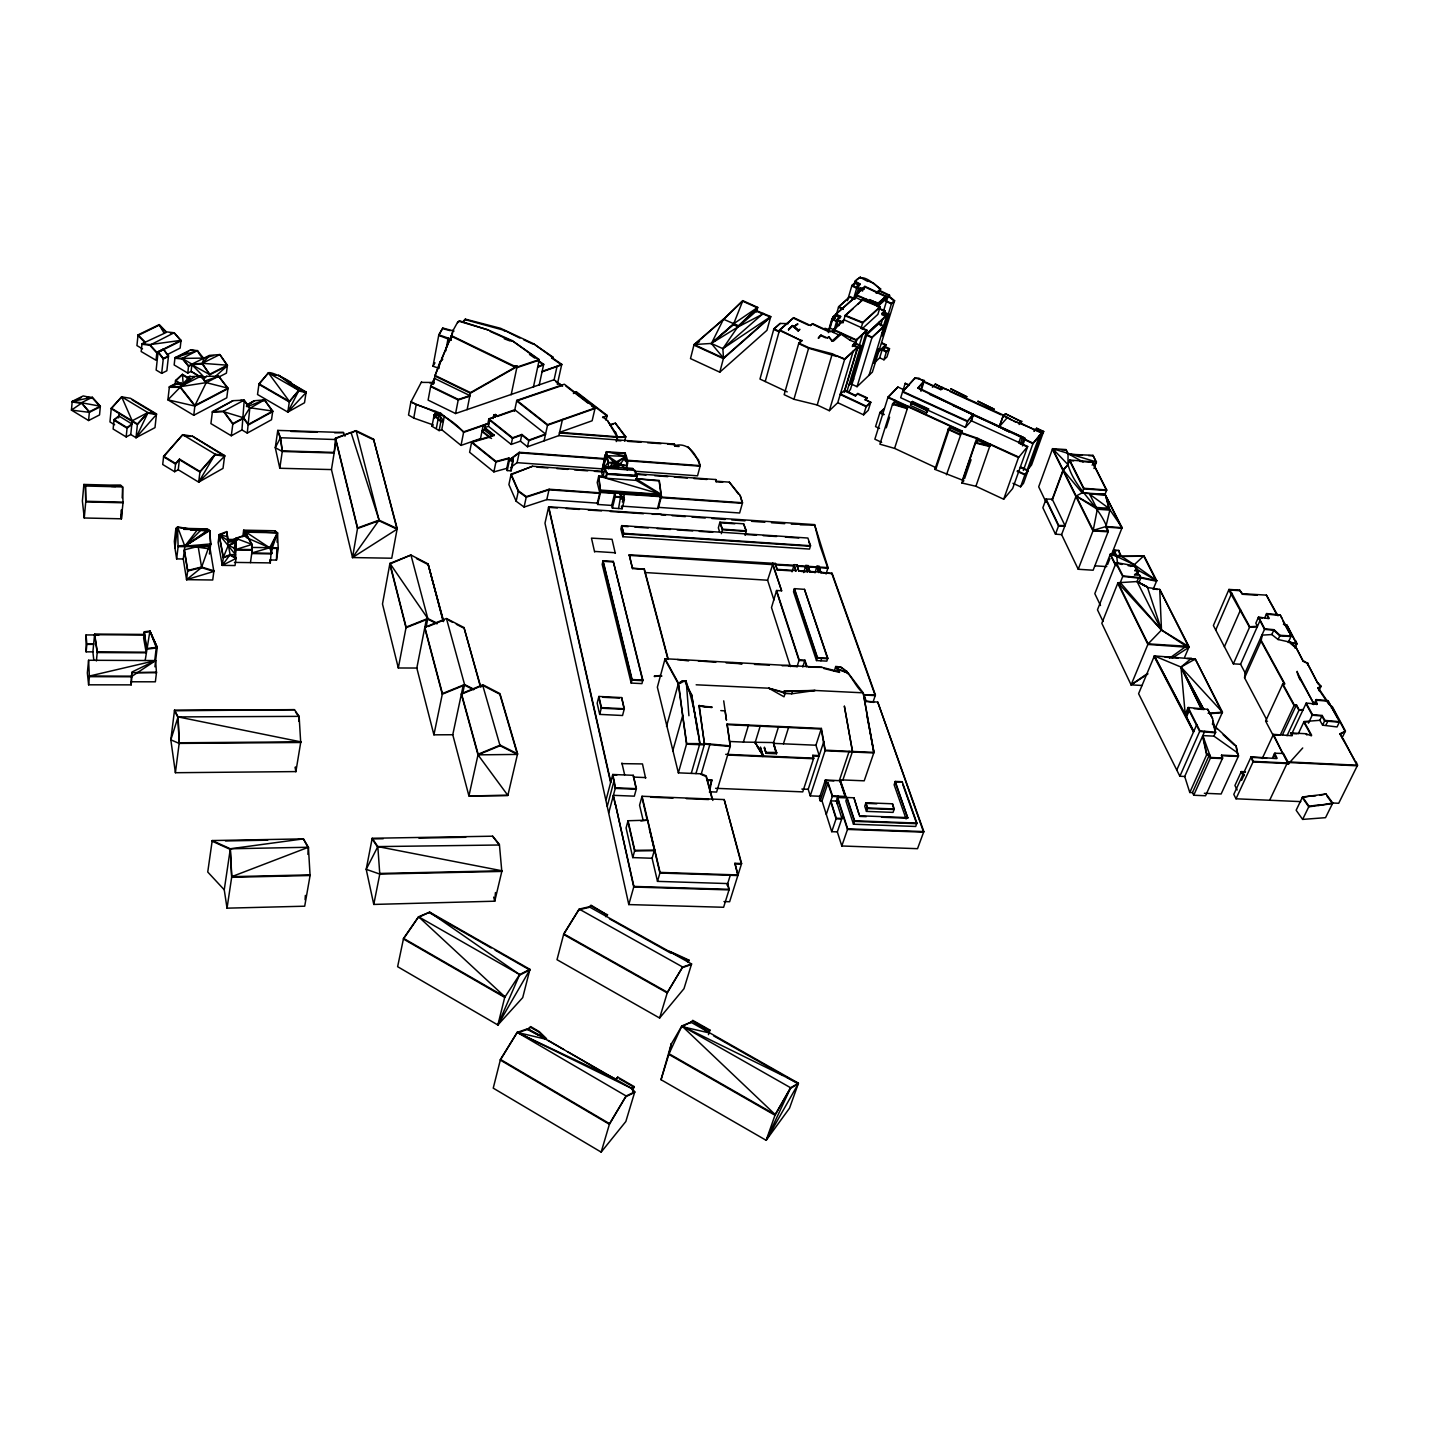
<?xml version="1.0" encoding="UTF-8"?>
<svg xmlns="http://www.w3.org/2000/svg" width="1429" height="1429" viewBox="0 0 1429 1429"><rect width="100%" height="100%" fill="white"/><g stroke="black" fill="none" stroke-linecap="round" stroke-linejoin="round"><path stroke-width="1.5" d="M1046.135 502.347L1038.687 486.807L1052.601 448.67L1065.998 449.581L1068.052 453.672L1067.999 464.639C1075.412 491.112 1100.419 505.134 1108.315 531.249L1093.131 570.225L1078.216 569.26L1061.604 534.607L1076.126 496.006L1082.128 492.862L1105.064 494.309L1122.069 527.676L1111.53 554.47M234.445 562.401L270.295 562.901L269.706 559.972L276.476 560.079L276.851 548.95M277.083 542.288L277.458 532.785L274.886 530.766L243.68 530.159L242.751 536.822M212.421 411.623L223.692 411.123L244.234 400.12L241.948 429.933L231.284 435.774L210.92 423.609L212.421 411.623L232.981 400.674L244.234 400.12L249.843 407.765L247.271 433.094L241.948 429.933M83.882 484.449L85.454 486.003L85.74 501.901L123.001 502.776L122.644 486.932L120.858 485.396L83.882 484.449L82.382 500.954L84.257 517.995L121.358 518.798L121.679 510.457M122.18 497.971L122.644 486.932L85.454 486.003L85.794 501.275L84.257 517.995M174.534 710.124L178.071 716.911L170.819 739.829L179.161 743.419L300.697 742.491L299.125 716.358L294.463 709.677L174.534 710.124L170.819 739.829L175.41 772.714L295.892 771.589L296.142 767.212M298.768 721.359L299.125 716.358L178.071 716.911L179.25 742.776L175.41 772.714M305.091 899.734L305.359 895.411M307.896 854.381L308.414 847.254L303.412 838.877L212.224 840.556L207.741 872.012L224.246 889.803L227.032 908.165L304.699 906.2L310.2 874.87L231.766 876.656L227.032 908.165M625.563 461.353L625.188 453.064L606.45 451.671L602.163 469.641L608.2 462.496L606.45 451.671L626.009 456.387L627.331 470.177M495.452 892.553L494.756 901.199L373.773 904.432L366.199 869.314L372.201 838.269L492.63 836.197L499.4 844.378L501.811 871.422L379.775 874.084L366.199 869.314L377.828 846.593L372.201 838.269M92.313 397.869L83.204 395.94L72.2 401.406L71.45 410.105L88.598 420.537L99.548 414.928L100.352 406.211L92.367 397.28L81.364 402.746L89.348 412.356L100.298 406.801L92.313 397.869L86.812 397.066M88.598 420.537L89.402 411.748L81.364 402.746L72.2 401.406L92.367 397.28M98.887 634.958L86.062 634.94L86.133 651.838L92.885 651.874L93.814 660.305M86.133 651.838L86.919 643.747L93.689 643.747M126.181 436.952L127.127 427.593L131.861 423.895L118.803 415.928L114.07 419.608L113.141 429.039L126.181 436.952L130.771 434.523L136.023 437.703L154.993 427.628L156.493 413.928L130.45 398.298L121.661 396.851L111.301 408.158L109.962 421.93L114.642 424.752M88.616 684.813L89.473 676.042L132.165 676.149L155.654 660.555L88.58 660.269L87.348 672.898L88.616 684.813L131.2 684.866L131.897 672.041L155.654 660.555L156.44 672.755L135.934 672.684M92.885 651.874L94.636 634.065L144.097 634.422M118.625 417.875L119.107 412.874M121.661 396.851L111.248 408.765L137.398 424.574L147.83 412.57L121.661 396.851L132.183 420.787L130.771 434.523M96.386 660.93L97.279 651.91L94.636 634.065M1266.469 719.251L1244.57 677.81L1245.07 672.755L1264.754 628.796L1258.538 617.042L1268.791 618.632L1266.38 614.095M120.858 485.396L109.979 485.735M167.175 354.642L180.161 348.087L181.036 340.352L174.142 332.761L166.353 331.85L159.137 324.615L138.041 334.904L136.934 345.586L142.525 348.872M120.804 514.529L121.358 518.798L123.073 502.151L85.794 501.275M142.007 343.692L141.185 351.552L156.029 360.269L156.886 352.374L149.866 344.621L142.007 343.692L166.282 332.439L159.137 324.615L163.996 332.993M132.254 400.013L156.44 414.517L136.023 437.703L137.452 423.966L147.83 412.57L156.493 413.928M149.795 345.211L174.142 332.761L180.983 340.942L156.815 352.963L149.795 345.211L141.935 344.264M158.137 351.659L156.136 370.057L161.673 373.362L166.854 370.772L168.515 355.857L163.353 349.051L158.137 351.659L163.317 358.483L161.673 373.362M163.281 349.641L158.065 352.248L163.245 359.072L168.443 356.446L163.353 349.051M131.2 684.866L131.629 674.488M131.825 672.684L156.529 672.112L155.368 681.812L130.807 681.776M189.932 380.4L183.376 383.74L175.195 383.758L169.39 386.723L167.907 399.834L193.755 415.303L226.764 397.816L228.015 388.17L218.673 376.256L206.562 376.309L203.007 378.131M198.685 482.127L224.603 456.19L215.082 454.797L199.917 472.106L179.411 459.709L175.553 464.086L163.585 456.816L182.716 434.684L215.172 454.19L198.685 482.127L223.013 468.373L224.675 455.583L192.379 436.184L182.716 434.684L163.638 456.208L162.71 464.496L174.66 471.731L178.232 469.748L179.482 459.102L199.989 471.516L198.685 482.127L178.232 469.748M154.921 666.789L157.226 647.266L149.92 631.082L144.365 631.743L143.632 638.102L146.133 652.178L97.279 651.91M175.052 385.008L175.571 380.489L182.465 374.327L190.111 378.917L189.861 380.989M145.169 660.52L149.92 631.082L157.19 647.266L146.544 648.552L144.365 631.743M149.849 631.725L144.293 632.386L146.472 649.195L157.119 647.909L149.92 631.082L156.279 647.391L154.743 660.555M203.936 358.679L197.416 350.623L190.521 349.926L174.981 357.679L174.159 364.949L187.771 373.076L188.61 365.788L209.384 355.41L219.834 354.553L227.354 365.77L209.884 374.684L202.221 363.895L191.897 364.734L188.539 366.378L182.126 358.411L197.416 350.623C203.257 361.894 204.418 357.143 213.493 355.642M181.233 382.525L180.125 387.295L167.907 399.834L194.862 406.068L227.943 388.742L218.673 376.256L204.347 381.204M181.626 384.758L175.499 381.079L182.465 374.327L183.073 382.936M174.66 471.731L175.624 463.478L179.482 459.102M190.521 349.926L197.345 351.195M190.146 376.72L201.042 376.059L206.223 382.633L228.015 388.17L194.933 405.479L193.755 415.303M197.416 350.623L174.981 357.679L182.126 358.411L191.95 364.145L191.111 371.397L187.771 373.076M194.826 376.684L180.197 386.705L169.39 386.723M176.642 558.882L178.196 546.039C188.664 544.181 200.703 548.432 210.099 548.682L213.85 571.439L186.574 579.656L187.717 570.439L201.543 567.009L213.921 570.814L212.725 579.995L186.574 579.656L183.269 558.989L176.642 558.882L174.963 548.075L177.5 526.819L197.023 530.284L209.706 530.588L210.724 543.931L209.402 554.041M192.379 436.184L224.603 456.19M202.221 363.895L204.008 358.09L182.126 358.411L188.61 365.788M1261.664 635.709L1261.003 641.121L1284.546 684.295L1282.527 684.42L1294.049 705.551L1296.228 705.408L1298.925 710.356L1302.926 710.088M1244.57 677.81L1261.253 640.567L1261.914 635.155L1271.792 634.547L1278.098 639.531L1296.96 643.657L1294.924 648.052M183.269 558.989L184.841 546.164L177.5 526.819L178.125 546.646L209.634 546.503L210.635 544.538L209.706 530.588L207.401 528.909L184.323 528.355M209.313 356L202.293 363.323L191.95 364.145M218.655 377.113L226.407 373.148L227.425 365.199L219.834 354.553L202.293 363.323L209.884 374.684L191.897 364.734L204.311 377.345M190.414 530.016L197.023 530.284L177.428 527.444M198.059 547.039L209.706 545.896L210.724 543.931L184.841 546.164L197.023 530.284M209.206 545.878L201.453 567.617L186.574 579.656M207.33 529.516L183.662 529.355M247.003 406.783L264.472 399.888L272.653 411.659L248.378 424.949L243.502 418.358L232.82 424.163L223.621 411.713L243.591 417.768L248.45 424.359L272.743 411.07L264.472 399.888L254.38 400.727L247.074 404.657M209.241 549.486L209.706 545.896L184.841 546.164L200.649 530.373L192.111 530.052M232.981 400.674L212.349 412.213L223.621 411.713M231.284 435.774L232.891 423.573L223.692 411.123M240.876 400.281L244.145 400.709L249.771 408.355L264.472 399.888M226.729 531.57L228.551 541.752L234.392 539.733L235.07 542.788L228.265 545.735L226.729 531.57L219.191 534.571L218.155 542.466L222.281 565.366L235.035 565.545L236.089 557.846L230.105 554.613L223.371 557.31L222.281 565.366L236.017 558.453L234.32 548.289L235.696 538.269L246.77 534.66L252.04 544.431L252.218 550.165L236.142 549.986L235.606 538.876L246.77 534.66M227.497 536.679L219.191 534.571L223.371 557.31L228.354 545.128L235.16 542.18L234.463 539.126L228.622 541.144L219.191 534.571L235.499 554.684L230.105 554.613L228.354 545.128L234.32 548.289M228.551 541.752L235.16 542.18L227.14 539.358L235.499 539.537M230.105 554.613L222.281 565.366M234.231 540.948L234.463 539.126M235.017 558.257L236.232 549.379L235.696 538.269L252.04 544.431L251.611 547.432L278.316 547.789L276.476 560.079M288.819 382.633C299.733 385.937 270.849 370.397 268.384 372.898L258.988 383.794L257.524 394.511L287.818 412.106L304.502 402.764L306.145 391.975L288.908 382.061L306.056 392.546L287.818 412.106L289.39 401.37L298.768 390.385L306.145 391.975M244.395 535.804L245.02 531.302L277.458 532.785L278.226 548.397L271.403 548.432L271.635 553.934L251.736 553.541M245.466 536.75L246.092 532.195L243.68 530.159M298.768 390.385L268.384 372.898L258.917 384.365L289.301 401.96L298.768 390.385L278.476 375.148L289.533 382.132M250.45 562.633L252.29 549.558L236.232 549.379L252.04 544.431M277.762 430.397L275.279 447.652L279.798 468.265L331.457 469.587L352.516 557.56L391.742 558.221L397.191 528.569L373.541 439.15L356.089 430.647L335.529 438.114L334.225 452.421L282.353 450.867L280.495 437.756L277.762 430.397L343.478 432.523L345.032 436.202M279.798 468.265L282.353 450.867M270.831 552.273L277.458 532.785L246.092 532.195L246.199 536.375M274.886 530.766L277.369 533.392M270.295 562.901L271.492 547.825M224.246 889.803L230.337 848.772L303.412 838.877L307.306 846.236M331.457 469.587L336.137 440.614L335.529 438.114M294.463 709.677L174.463 710.767L178 717.554L179.161 743.419M343.478 432.523L334.636 432.826M352.516 557.56L397.066 529.177L378.971 520.728L357.5 528.516L335.44 438.703L351.034 432.487L379.078 520.138L352.516 557.56L357.607 527.926L336.137 440.614M295.053 767.266L295.892 771.589L300.805 741.847L178.071 716.911M350.927 433.076L356.089 430.647L379.078 520.138L397.191 528.569M397.066 529.177L373.541 439.15M413.749 418.072L416.196 404.568L410.963 401.531L408.533 415.017L413.749 418.072L433.273 424.949L432.005 426.289L439.132 430.611L441.74 429.718L461.031 445.401L480.519 438.596L483.252 425.074M421.448 382.383L434.077 382.472M438.56 368.182L433.005 366.217L438.81 334.815L442.811 328.045L454.029 331.099M430.736 385.973L458.316 399.441L469.891 395.601L434.505 378.399L430.736 385.973L428.111 400.12L455.583 413.535L554.113 379.739L562.579 386.187M451.153 340.138L438.703 335.386L442.811 328.045M433.416 384.276L435.041 375.452L451.403 335.636L514.351 366.074L517.155 366.092L511.171 394.797M438.792 368.539L440.078 361.662L442.651 358.965L439.953 362.234M442.543 359.554L441.65 358.483M661.02 1079.699L669.04 1053.745L681.883 1025.933L798.436 1083.236L789.54 1108.136L766.158 1140.306L661.02 1079.699L671.362 1043.617L668.843 1054.388L775 1115.227L790.63 1087.755L798.436 1083.236L690.921 1022.199L681.883 1025.933L671.166 1044.26M445.723 350.98L448.152 338.084L438.81 334.815M432.005 426.289L434.166 414.785L435.416 413.553L440.114 416.125L443.437 420.787L440.936 421.126L434.166 414.785L440.114 416.125L440.936 421.126L439.132 430.611M434.505 418.483L435.827 411.445L416.196 404.568M450.474 340.531L451.403 335.636M451.582 337.78L453.047 330.099L451.153 336.94M823.693 668.433L839.43 672.38L837.465 668.826L848.362 673.309L863.205 692.833L873.976 752.368L864.206 780.823L839.591 779.805L840.216 781.699M436.363 428.343L438.399 417.536L440.668 413.249L435.827 411.445M459.495 320.828L457.584 322.668L459.495 320.828L488.271 329.974L512.046 340.566L539.287 359.59L533.374 387.313M441.74 429.718L444.312 416.196M461.353 694.208L478 754.851L507.867 795.417L468.926 795.917L478.143 754.226L461.478 693.601L482.859 684.759L499.936 693.583L517.584 753.797L507.867 795.417L468.926 795.917L452.761 734.738L433.916 734.828L416.821 668.04L398.316 667.986L406.122 627.135L389.921 563.401L410.945 555.024L428.021 563.883L443.579 620.99M465.372 319.131L462.585 322.257L465.372 319.131L500.597 328.313L533.392 343.657L552.827 356.982L551.612 357.982L561.633 364.877L542.038 371.879M455.583 413.535L458.316 399.441M709.463 792.363L711.856 779.948L706.837 779.752M443.454 621.597L428.021 563.883L443.026 620.704M1108.315 531.249L1093.203 530.373L1097.311 509.242L1076.126 496.006L1096.347 507.456L1108.922 508.349L1122.069 527.676L1106.01 526.515L1093.203 530.373L1078.216 569.26M467.122 409.659L470.48 392.618L517.155 366.092M416.821 668.04L426.467 619.043M461.031 445.401L463.711 431.808L489.111 423.055L488.146 422.287L488.843 418.84L495.577 416.464L488.736 419.411L512.493 438.364L521.746 435.023L528.819 440.65L545.449 434.595M426.056 627.349L427.807 618.507L410.945 555.024L389.795 564.008L405.997 627.742L427.682 619.132L437.06 623.848M373.773 904.432L379.918 873.441L501.972 870.779L494.756 901.199L493.684 897.144M488.271 329.974L459.388 321.382M471.677 441.9L469.605 452.261L493.862 471.892L506.777 468.373L508.974 457.959L496.042 461.442L471.677 441.9L494.238 435.148L492.076 435.899M465.265 319.685L503.062 330.028M491.54 438.489L482.091 430.879L484.306 429.861L485.431 424.324M519.888 338.066L504.705 330.492M447.027 618.793L463.978 627.545L480.841 687.206M494.238 435.148L484.77 427.593L488.45 426.306L489.825 419.608M493.094 418.572L493.809 415.053L495.452 414.481L497.256 415.928L514.815 409.766L545.574 434.023L528.944 440.078L527.497 446.777L520.424 441.168L511.207 444.437L488.45 426.306M495.47 417.036L493.702 415.625L495.452 414.481M516.816 367.682L539.18 360.162L512.046 340.566M495.327 415.053L497.256 415.928M433.916 734.828L442.418 693.583L424.842 627.295L446.437 618.471L464.568 684.545L462.621 693.69L482.734 685.384L499.793 694.208L517.441 754.423L478 754.851L500.079 745.742L517.441 754.423M514.351 366.074L517.03 366.664L470.355 393.207L434.934 376.041L440.078 361.662M493.862 471.892L496.042 461.442M480.108 685.688L463.978 627.545M403.55 938.371L397.619 966.683L497.864 1024.986L522.728 997.603L529.927 969.326L429.682 912.149L418.59 916.775L403.55 938.371L504.866 996.745L497.864 1024.986L529.766 969.969L495.077 950.178M514.476 411.356L516.78 400.37L564.33 384.222L595.125 407.962L592.142 420.769L559.579 432.362L617.435 436.756L616.274 441.579M511.207 444.437L512.6 437.792L521.871 434.452L528.944 440.078M534.696 344.55L533.392 343.657M507.224 470.57L509.438 460.138L513.297 460.424L511.082 470.856L507.224 470.57L506.777 468.373M452.761 734.738L463.3 685.063M508.974 457.959L509.313 460.71L513.172 460.995L511.118 458.477L519.299 452.296L604.413 458.566L604.86 454.904L605.217 456.833M535.857 345.354L552.701 357.554M511.118 458.477L512.904 458.602L511.082 470.856M603.377 471.391L532.588 466.247L511.118 474.178L508.903 484.592L516.155 501.24L524.086 507.063L546.789 499.614L597.304 503.133L597.644 504.455L611.719 505.437L612.398 508.081L622.115 508.76L624.384 499.543L623.651 497.06L620.561 495.667M418.447 917.418L429.682 912.149L519.656 974.578L504.705 997.388L403.425 939.014L418.59 916.775L519.656 974.578L529.927 969.326M520.424 441.168L521.871 434.452M510.546 467.64L517.084 462.657L519.299 452.296M539.233 384.901L543.681 364.288L538.358 360.608M516.155 501.24L518.405 490.808L511.118 474.178M551.612 357.982L552.827 356.982M482.734 685.384L500.079 745.742M532.588 466.247L511.01 474.75L518.28 491.38L526.229 497.203L548.986 489.808L599.644 493.38M524.086 507.063L526.354 496.631L549.129 489.236L599.787 492.809L597.215 482.555L598.751 476.053L605.896 476.554L606.11 478.233L636.173 480.394L661.055 494.934M553.988 380.293L557.078 366.199L561.758 364.306L551.719 357.429M544.074 440.864L547.646 424.663L595.125 407.962M557.328 384.383L561.758 364.306M560.257 384.419L559.4 383.758M527.497 446.777L558.846 435.595L562.472 419.429M546.789 499.614L549.129 489.236M826.051 574.011L828.034 567.617L814.584 524.622L548.682 506.777L544.985 523.175L628.796 904.575L723.61 907.272L729.201 889.302L727.7 883.569L657.501 881.371L652.088 858.257L654.625 849.326L642.032 796.257L724.181 799.561L741.597 863.527L729.63 901.735L723.985 901.574M573.422 393.529L576.512 391.939L607.164 415.428L606.021 420.215M492.63 836.197L499.239 845.003L377.828 846.593L379.775 874.084M1104.849 494.845L1106.725 489.968L1092.274 461.763L1069.696 460.031L1067.999 464.639L1063.319 470.23L1082.128 492.862L1105.582 495.399L1109.833 510.135L1105.796 527.069L1108.1 531.802L1092.989 530.909L1052.405 449.224L1056.227 449.474M602.591 417.554L607.164 415.428M602.734 417L607.557 420.698L617.31 437.31L559.453 432.933M613.345 467.497L620.865 463.3L626.009 456.387L607.361 455.672L602.163 469.641L605.039 455.905M603.109 466.354L601.645 472.499L602.859 477.268L605.039 468.158L603.109 466.354L633.011 468.587L637.298 475.875L636.173 480.394L635.959 478.733L659.269 480.412L661.448 496.167L658.233 508.653L621.419 506.098L622.115 508.76M609.951 424.609L615.31 423.145L625.616 437.22L616.167 437.524M597.304 503.133L600.43 490.076L598.751 476.053L661.198 494.363L621.061 494.38L619.471 493.219L621.24 497.506L615.095 497.078L614.649 493.452L600.519 492.469L600.43 490.076L661.198 494.363L635.959 478.733L659.126 480.966L661.305 496.738L619.329 493.791M597.644 504.455L600.644 491.88L661.198 494.363L624.509 493.577L622.401 502.115M615.452 432.648L607.557 420.698M606.825 472.731L605.753 477.197L598.626 476.625L600.305 490.647M606.11 478.233L607.2 473.678L605.039 468.158L635.048 470.391L637.155 476.446L607.057 474.267L602.984 466.926M594.625 552.005L591.463 538.126L612.041 539.305L615.292 553.345M624.669 441.132L625.759 436.667L615.31 423.145M611.719 505.437L614.792 492.88L661.198 494.363L619.471 493.219L661.448 496.167M610.415 467.533L626.009 456.387L615.935 462.121L608.2 462.496L608.522 468.712L613.577 461.942L607.361 455.672C616.042 461.138 634.351 476.464 625.188 453.064M612.398 508.081L615.238 496.506L614.792 492.88L600.644 491.88M603.074 560.722L602.181 564.366L631.189 683.062L641.925 683.616L642.871 680.097L613.255 561.401L603.074 560.722L632.118 679.525L631.189 683.062M620.918 494.952L618.543 508.51M633.011 468.587L624.116 468.498M621.704 525.622L620.865 528.98L622.865 536.697L809.511 549.075L810.529 545.717L807.885 538.036L621.704 525.622L623.705 533.339L622.865 536.697M602.931 561.311L631.957 680.115L642.711 680.686L613.255 561.401M621.722 532.303L622.472 529.319M636.762 475.482L607.2 473.678L637.298 475.875M497.864 1024.986L519.656 974.578M500.472 1059.425L493.237 1088.148L601.162 1152.113L625.848 1121.497L634.78 1091.863L632.065 1088.648L527.48 1028.791L517.209 1032.399L500.472 1059.425L609.576 1123.676L601.162 1152.113M667.986 659.466L644.122 569.314L632.511 568.581L629.224 554.791L775.393 563.437L777.18 569.939L791.827 570.885M598.894 696.459L597.161 703.247L599.698 714.393L622.544 715.5L624.33 708.73L621.669 697.584L598.894 696.459L601.43 707.605L599.698 714.393M632.511 568.581L629.224 554.791M528.23 1029.273L530.516 1027.237L539.215 1032.31L546.378 1039.33L517.209 1032.399L500.311 1060.068L609.379 1124.301L626.134 1095.989L634.78 1091.863M679.097 446.509L674.738 446.187L674.434 444.08L558.846 435.595M674.738 446.187L674.434 444.08M644.122 569.314L632.654 568.01M527.247 1029.648L530.677 1026.594L539.376 1031.684L546.539 1038.687L527.48 1028.791M652.267 514.297L661.252 514.315M711.178 343.978L723.467 319.239L742.848 300.662L757.692 307.378L756.459 311.933M855.649 295.16L878.871 305.252L887.605 297.571L864.724 286.907L855.649 295.16L854.578 299.34L855.81 294.624L864.884 286.372L887.766 297.036L883.765 310.218M621.669 697.584L624.169 709.338L601.27 708.212L598.733 697.048M674.881 445.616C688.599 441.883 696.62 454.815 700.103 466.193L625.17 460.674M756.638 311.308L770.57 317.113L723.378 358.625L693.94 345.103L723.467 319.239L738.543 325.741L757.692 307.378L733.559 323.829L711.32 343.442L694.065 344.55L690.493 358.59L719.787 372.183L766.962 330.313L770.731 316.577L756.763 310.772L738.257 326.812L711.32 343.442L723.521 358.09L719.787 372.183M563.776 933.851L557.006 959.699L659.626 1018.037L683.991 988.672L691.582 963.95L589.141 906.79L579.209 909.094L563.776 933.851L667.414 992.28L659.626 1018.037M606.11 799.633L612.773 774.482L633.261 775.304L636.387 788.665L634.333 796.167L613.398 795.328L633.904 886.427L628.796 904.575M723.467 319.239L694.065 344.55L723.521 358.09L770.731 316.577L722.842 348.658L711.32 343.442L733.345 324.633L742.848 300.662L723.324 319.774M667.414 992.28L682.651 967.004L667.218 992.905L563.615 934.477L579.209 909.094L682.651 967.004L691.582 963.95M698.174 459.942L687.938 446.616M607.236 806.456L614.095 780.573L612.773 774.482M698.317 459.37L700.246 465.622L697.531 475.821L635.994 471.338M608.683 813.047L615.417 787.754L614.095 780.573M621.758 763.64L642.478 763.926L645.604 778.198M738.543 325.741L722.842 348.658L723.521 358.09M727.504 884.176L729.022 889.91L633.726 887.034L615.488 804.277M588.98 907.415L590.999 905.182L607.432 915.114L590.838 905.807L588.98 907.415L579.049 909.737M660.019 675.453L654.286 676.471L661.716 675.899M633.261 775.304L636.227 789.272L615.256 788.379L612.612 775.09L616.703 775.268M834.25 671.201L835.769 666.503L839.609 671.773L821.925 667.343L665.074 658.733L657.358 687.188L678.364 772.839L701.3 773.821L706.265 775.911L712.839 800.436M635.316 473.713L715.786 479.537L716.161 481.752L722.663 482.234M716.161 481.752L715.786 479.537M763.104 313.951L738.257 326.812L733.345 324.633M741.597 863.527L734.899 863.295L737.846 875.548L659.894 873.03L647.498 820.157L628.045 820.746L626.081 827.98L632.761 857.596L652.088 858.257M605.646 916.704L607.593 914.489M677.4 659.555L688.582 660.895M642.032 796.257L639.567 805.206L643.104 820.139M716.322 481.198L729.326 482.145L738.65 494.327M745.098 535.321L746.367 530.856L743.616 523.836L719.93 522.157L718.358 527.819L719.573 531.749M788.612 322.061L788.165 323.651L780.18 323.436L773.875 328.813L759.978 379.06L787.236 391.885M666.503 726.432L678.489 683.223L682.044 681.115L686.188 680.704L688.921 715.733M721.323 533.714L722.574 529.177L719.93 522.157M780.18 323.436L773.714 329.349L779.019 331.903M632.761 857.596L634.78 850.344L628.045 820.746M682.044 681.115L681.615 682.615L678.489 683.223L665.074 658.733M765.229 381.525L779.591 329.867L793.702 317.667L810.529 325.508L812.654 323.651L828.784 331.153L833.964 331.064L832.785 332.117L839.77 335.368L840.574 332.653M686.188 680.704L685.581 682.866L691.636 694.744L699.871 743.634L691.279 773.393M640.853 820.978L647.498 820.157M729.326 482.145L740.151 495.416L742.365 503.312L660.359 497.596M788.54 329.724L792.38 326.098L798.311 330.528L799.633 329.76L798.168 330.992L792.541 325.544L788.54 329.724L792.541 325.544M779.591 329.867L801.776 340.87L779.43 330.403L793.702 317.667M672.755 750.904L682.723 715.465L678.489 683.223M742.526 502.74L739.633 512.993L657.858 507.331L660.52 496.988L742.526 502.74L740.151 495.416M698.263 660.877L715.786 662.306M794.167 326.276L797.632 324.044L794.167 326.276L798.454 329.974M697.906 733.613L691.636 694.744M743.616 523.836L746.206 531.427L722.413 529.748L719.769 522.728L734.845 523.782M801.937 340.316L798.847 343.049L784.164 394.672L793.935 399.28L817.209 404.996L829.32 410.695L837.751 402.692L853.238 351.052M678.364 772.839L686.706 743.562L682.723 715.465M820.978 796.31L810.243 795.864L825.247 750.154L821.389 728.433L727.057 724.039L730.201 746.51L704.515 744.098L698.995 706.051L711.874 707.551M810.529 325.508L812.654 323.651M793.935 399.28L808.76 347.694L798.847 343.049M657.501 881.371L660.073 872.404L654.625 849.326M828.677 336.708L832.339 341.209L828.677 336.708L827.445 338.03L820.978 335.083L818.317 338.334L820.818 335.636L825.676 337.851M820.978 335.083L818.478 337.78M824.926 328.295L828.588 329.402L830.106 328.045L833.786 329.777M695.941 773.589L704.693 743.491L730.38 745.902L727.057 724.039M828.588 329.402L829.945 328.599M828.695 329.92L831.964 318.721L835.411 315.702L840.163 317.935L840.627 316.363L835.894 314.076L834.5 318.81M828.356 332.618L828.784 331.153M829.07 330.01L832.893 316.881L854.899 297.679M829.802 328.938L833.071 317.738M732.559 662.645L742.115 663.77M827.445 338.03L828.516 337.244M709.963 744.187L701.139 774.411L706.087 776.519L712.124 799.061M836.019 315.702L838.644 306.681L850.094 296.607L854.596 298.715M832.785 332.117L833.571 329.438L843.95 319.703L866.903 330.17L850.719 383.74L857.061 386.687L872.369 372.094L894.59 300.662L889.231 296.321L884.747 300.304L891.589 303.341L894.59 300.662M833.536 332.528L833.804 331.599L828.624 331.689L812.494 324.187M834.072 330.01L837.18 319.417L840.627 316.363M838.055 319.846L835.411 328.866L838.251 319.935M567.527 1051.673L615.613 1079.752L617.757 1077.127L634.065 1086.558L632.654 1091.292M834.59 328.938L836.84 326.526M843.664 307.217L843.021 309.361L838.501 307.217L850.094 296.607M617.757 1077.127L615.613 1079.752M838.823 325.669L840.216 320.9M847.451 300.644L851.934 285.407L854.506 283.174L859.418 285.461L859.883 283.853L855.078 281.263L853.685 285.979M817.209 404.996L832.303 353.767L808.76 347.694M862.044 328.884L877.888 314.362L880.228 306.61L862.848 299.572L845.253 315.273L843.181 322.329L837.18 319.417M773.946 599.966L767.587 580.228L773.071 563.294M775.393 563.437L777.18 569.939M853.524 298.965L857.364 285.925L859.883 283.853M855.346 343.014L852.631 345.532L857.507 347.479L844.61 359.465L832.303 353.767M862.598 290.998L858.204 288.64L857.221 286.461L859.722 284.389L854.917 281.799C861.794 271.046 873.798 284.389 880.603 288.872L879.907 291.177L889.41 295.749L886.48 298.179M709.481 788.022L711.856 779.948M855.739 296.964L858.579 288.211M858.472 293.588L859.847 288.908M860.008 288.301L864.188 288.676L864.884 286.372M829.32 410.695L844.771 358.911L857.668 346.943L852.791 344.978L852.345 346.497L855.775 343.335L860.794 345.586L846.986 391.35M852.791 344.978L855.507 342.46L850.273 340.37L851.13 337.476M877.388 292.195L880.443 289.408L873.851 283.406L867.957 280.924M857.882 304.395L862.848 299.572M730.38 745.902L716.608 792.059L710.481 791.827M772.41 563.83L781.627 590.802L776.59 590.499L771.499 607.557L790.416 666.611M688.903 960.824C662.431 948.517 663.02 947.981 689.082 960.199C687.938 962.717 686.313 962.289 689.082 960.199M866.099 300.822L866.546 299.286M791.327 524.157L800.329 524.211M855.06 343.996L856.293 339.852L866.903 330.17M625.938 1096.632L634.583 1092.488L631.886 1089.291L634.065 1086.558M855.006 345.889L857.007 339.209M861.008 328.491L862.83 322.418L880.228 306.61M885.194 298.857L885.962 296.303L878.263 303.019L869.564 300.126L878.103 303.555L884.265 298.179M840.198 394.493L866.135 406.676L870.6 402.692L865.295 399.602L870.761 402.174L866.296 406.14L840.359 393.957L844.628 390.278L857.668 346.943M844.235 392.439L857.382 348.747L860.794 345.586M859.401 345.157L862.794 333.922M792.023 571.832L794.185 564.669L797.025 564.866L798.829 571.261L796.864 565.42M724.181 799.561L741.401 864.134L734.702 863.902M730.558 741.526L743.384 742.08L748.546 725.003M797.025 564.866L796.632 566.17L805.492 566.741M865.992 333.189L867.081 333.636L886.73 315.505L882.3 313.112L886.891 314.952L867.26 333.1L850.469 389.402L848.129 392.386M794.185 564.669L796.007 571.153L794.006 565.241L775.179 564.223M876.638 305.86L877.227 303.93M878.871 305.252L887.766 297.036M794.453 588.641L793.524 591.713L816.495 660.555L826.837 661.127L827.784 658.126L804.473 589.355L794.453 588.641L817.459 657.501L816.495 660.555M808.975 541.913L810.368 546.271L623.544 533.928L621.561 526.194L628.224 526.64M814.977 572.833L817.031 566.17L819.031 566.295L818.621 567.599L827.873 568.188L819.96 545.628L814.584 524.622M857.061 386.687L872.119 337.137L884.122 326.008L878.817 323.651L866.76 334.743L872.119 337.137M844.682 390.921L855.435 395.976L857.847 393.475L867.242 397.887L865.134 400.138M879.335 321.936L878.656 324.187L883.962 326.562L871.958 337.691L866.599 335.279M855.435 395.976L857.847 393.475M803.705 572.582L805.885 565.437L808.064 565.58L809.921 572.047L813.53 572.279M877.138 293.052L880.068 290.641L889.57 295.231L889.07 296.857L894.429 301.197L891.428 303.877L886.373 301.626M880.603 325.669L882.693 318.846M878.049 307.967L884.89 310.718L884.265 312.772L888.784 314.809L886.194 317.22M809.921 572.047L808.064 565.58M754.976 743.169L760.353 725.593M801.062 571.404L807.724 571.832L805.885 565.437M882.247 330.153L886.891 314.952M869.046 375.255L884.122 326.008M883.658 329.259L891.589 303.341M804.473 589.355L827.605 658.715L817.281 658.072L794.292 589.212M878.46 348.533L873.923 363.288L879.675 357.839L882.854 347.515M882.3 335.958L888.963 314.273L884.426 312.236L881.836 314.648L886.373 316.684L888.963 314.273M760.335 747.671L762.818 756.566M837.751 402.692L863.616 414.839L866.296 406.14M884.497 349.123L885.873 344.693L881.8 342.853M782.163 665.771L788.719 665.503M870.761 402.174L868.26 410.302L863.616 414.839M879.675 357.839L883.944 359.804L886.534 351.427L889.517 348.658L885.248 346.693L882.247 349.462L886.534 351.427M743.384 742.08L773.589 742.58L776.465 753.762L766.087 753.315L764.265 747.76L766.194 752.994L776.697 753.029L774.071 745.152M817.031 566.17L818.906 572.636L816.852 566.741L818.853 566.866L820.943 572.815L831.821 573.511L875.227 695.601L863.741 695.012L875.423 695.03L873.119 701.835M889.517 348.658L886.962 356.946L883.944 359.804M696.155 684.795L768.713 688.206L784.039 696.798L785.361 692.583L768.713 688.206L785.164 693.19L784.11 691.636L815.173 690.475L784.289 691.029L783.556 693.387L791.702 693.797L815.173 690.475L863.205 692.833L873.78 752.958L825.051 750.761L821.193 729.04L726.879 724.646M820.943 572.815L819.031 566.295M727.129 885.391L730.451 874.691M797.043 666.718L799.186 659.859L776.59 590.499M778.573 726.611L773.357 743.366L815.923 745.223L819.228 755.584L812.815 755.298L813.512 758.745L727.736 755.03M791.702 693.797L792.452 691.404M884.247 408.515L879.978 412.409L875.548 426.592L879.532 428.432M690.725 1022.825L692.726 1020.342L709.927 1030.059L707.909 1032.613L681.687 1026.576L690.921 1022.199M802.759 667.021L804.902 660.18L799.186 659.859M831.821 573.511L821.103 572.243M903.271 389.492L897.93 387.045L888.07 397.048L874.852 439.185L881.657 442.365M692.529 1020.967L708.105 1031.988M783.431 743.812L788.683 727.129M892.661 403.71L907.469 408.14L894.375 402.067L892.661 403.71L879.907 444.187L894.59 448.384L936.299 467.819L950.356 425.699L888.07 397.048M897.93 387.045L887.909 397.584L961.913 431.54L960.092 434.327L948.392 428.896L934.888 469.373L963.878 480.68L961.842 482.984L975.9 486.271L1003.676 499.221L1012.661 488.504L1027.683 446.473L971.381 420.805L965.397 427.378L924.956 408.855M886.266 427.807L889.588 417.268M893.482 404.925L894.965 400.209M920.955 391.296L924.42 380.561L915.132 377.917L902.717 391.385L900.699 397.726L912.827 403.3M903.074 390.153L905.236 383.294L908.737 385.491M820.889 660.787L821.746 658.09L827.784 658.126M821.925 667.343L808.457 667.2M1020.931 437.167L1024.986 439.025L973.113 414.892L967.362 421.555L902.539 391.939L915.132 377.917M894.59 448.384L908.076 406.247M708.462 1034.65L709.927 1030.059M911.255 402.764L910.398 405.425L926.528 412.838L928.582 408.926L912.47 401.478L911.255 402.764L927.385 410.212L928.582 408.926M914.953 378.471L919.043 378.113M911.595 404.175L912.47 401.478M973.113 414.892L917.793 388.152L924.42 380.561M920.598 390.313L923.366 381.704M861.651 691.654C853.274 684.223 848.326 666.396 835.769 666.503M815.923 745.223L821.389 728.433M935.352 384.062L942.944 388.134L935.352 384.062L932.422 387.277M812.815 755.298L813.708 758.156L802.741 791.88L715.59 788.308M926.528 412.838L927.385 410.212M846.343 671.434L840.609 666.736M810.243 795.864L808.207 789.29L823.765 741.669M925.403 382.686L940.604 389.617L942.354 387.42L1003.48 415.107L1012.107 420.215L1041.848 432.54L1029.112 467.908M848.165 673.899L846.54 670.844M941.657 389.563L942.354 387.42M948.517 390.224L942.175 387.956L940.604 389.617M841.806 845.986L847.701 828.838L837.59 797.543L845.486 797.846L845.932 796.489L840.538 780.734L825.408 779.948L819.389 798.114L820.228 800.812L822.014 800.883L831.732 831.678L837.323 831.874L841.806 845.986L917.525 848.683L923.831 831.571L877.763 702.103L866.17 701.282L863.938 694.423M820.228 800.812L826.284 782.574L825.408 779.948M822.014 800.883L828.07 782.663L826.284 782.574M826.284 814.405L832.5 795.828L828.07 782.663M839.359 780.502L849.165 751.315L873.976 752.368L866.671 714.518M873.691 702.407L866.17 701.282M840.02 782.288L840.538 780.734M842.896 779.948L852.488 751.475L844.378 706.248L852.488 751.475M836.394 801.062L830.821 800.847L836.287 818.228L841.895 818.424L836.394 801.062L838.073 796.096M946.462 474.767L962.092 431.004L950.356 425.699M962.092 431.004L961.449 432.916L949.749 427.485L948.392 428.896M837.055 803.152L838.251 799.615M837.305 803.902L838.484 800.347M965.397 427.378L967.54 421.001L973.292 414.339L1024.2 437.738L1025.182 438.489L1022.539 445.919M831.732 831.678L836.287 818.228M970.952 421.287L973.292 414.339L917.972 387.616M971.381 420.805L973.524 414.464M877.763 702.103L923.616 832.16L847.486 829.427L837.376 798.132M866.278 816.638L859.704 816.406L853.953 797.775L847.022 797.507L845.861 800.883L853.47 824.211L915.685 826.462L916.918 823.086L902.217 781.717L895.286 781.431L894.125 784.735L906.111 818.978M837.323 831.874L843.146 814.762M962.467 480.019L976.829 438.006L1018.681 457.03L1003.676 499.221M853.953 797.775L859.043 814.387M961.842 482.984L975.721 442.472L977.704 440.311L989.868 445.973L975.721 442.472M964.593 478.59L971.059 459.709M976.721 443.222L978.329 438.507M853.47 824.211L854.649 820.764L847.022 797.507M865.92 802.759L864.724 806.206L866.456 811.386L893.054 812.386L894.268 808.957L892.482 803.795L865.92 802.759L867.653 807.921L866.456 811.386M975.9 486.271L990.511 444.097M1003.247 415.178L1002.604 417.036L1005.373 413.731L1021.664 421.716M1005.373 413.731L1019.824 420.894M1012.107 420.215L1003.069 415.714M1008.606 431.987L1008.928 431.058L953.161 405.622M786.682 1077.305L798.204 1083.861L766.158 1140.306L775.215 1114.602L790.63 1087.755L681.883 1025.933L775.215 1114.602L669.04 1053.745M1032.685 429.004L1019.806 422.555M1021.092 436.22L1018.698 442.99L1025.736 446.205M892.482 803.795L893.464 807.832M1020.36 443.704L1022.735 437.024M1021.824 444.419L1024.2 437.738M902.217 781.717L895.09 782.02L907.826 818.21L895.286 781.431M1034.739 429.325L1034.007 431.379L1036.561 428.236L1043.67 431.397L1031.542 465.014L1027.022 470.409L1039.651 435.273L1041.848 432.54M1036.561 428.236L1043.474 431.933L1040.937 435.095M1023.343 470.427L1033.131 443.133L1039.651 435.273M1012.965 483.27L1020.592 486.807L1025.057 474.374L1028.148 470.409L1020.52 466.89M1028.148 470.409L1023.503 483.306L1020.592 486.807M1046.064 499.043L1058.728 525.461L1064.998 525.604L1052.244 499.203L1046.064 499.043L1042.866 507.742L1055.459 534.178L1061.604 534.607M1082.396 455.19L1067.856 454.208L1065.998 449.581M1067.856 454.208L1092.989 455.333L1096.418 461.996L1093.953 468.516M1051.869 500.204L1063.122 469.819L1067.999 464.639L1052.601 448.67L1096.418 461.996L1094.007 464.997M1052.441 499.614L1063.319 470.23M1055.459 534.178L1058.728 525.461M1093.792 465.532L1096.222 462.532L1092.989 455.333M1073.608 460.888L1069.499 460.585L1083.646 488.843L1106.528 490.522L1092.274 461.763M1082.128 492.862L1083.861 488.289L1069.696 460.031M1107.564 564.58L1109.94 558.525M1112.084 554.506L1113.906 549.897L1118.764 550.451L1120.407 556.345L1143.754 556.22L1156.49 581.228L1140.253 577.816M1115.317 552.952L1114.799 554.273L1110.172 554.559L1115.031 564.401M1113.906 549.897L1116.603 555.72L1117.532 562.955M1118.764 550.451L1120.693 555.631L1116.371 556.274L1113.691 550.451L1116.924 550.808M1134.662 565.795L1137.841 572.868L1134.662 565.795L1116.156 562.615L1097.472 609.808L1103.045 621.49M1122.033 564.455L1115.924 563.169L1122.73 576.423L1140.681 578.316L1139.467 574.994L1134.447 575.047M1119.479 584.604L1122.962 575.869L1116.156 562.615M1143.754 556.22L1116.335 556.381L1110.387 554.005L1094.81 593.642L1100.509 605.521M1138.877 571.278L1134.287 564.705L1120.64 555.792M1184.605 657.304L1189.107 646.801L1186.213 646.23L1161.491 630.046L1137.073 581.549L1138.699 577.512M1139.467 574.994L1140.914 577.763L1138.984 582.55L1145.469 586.444M1147.094 587.426L1159.723 589.409L1189.107 646.801L1161.491 630.046L1117.978 582.728L1101.813 623.294L1131.107 684.866L1142.2 685.491M1153.132 589.427L1156.722 580.674L1143.968 555.667L1134.287 564.705L1130.5 566.456M1147.88 673.988L1131.107 684.866L1148.112 643.872L1161.491 630.046L1159.723 589.409L1188.857 647.373L1172.084 658.251M1215.293 728.218L1222.456 712.16L1195.269 659.019L1154.382 655.929L1138.591 693.69L1179.872 776.251L1184.712 776.483L1204.754 731.273M441.543 359.054L451.296 336.208L514.208 366.771M1186.892 658.555L1191.5 658.269L1180.997 667.057L1185.23 714.214L1193.751 731.469L1154.382 655.929L1180.997 667.057L1222.456 712.16L1208.094 713.303M1209.899 713.696L1222.206 712.714L1195.269 659.019L1180.997 667.057L1201.325 708.963M1278.008 615.81L1266.38 595.125L1242.408 593.696L1239.711 590.123L1228.976 589.427L1213.382 625.527L1233.352 663.842L1240.568 664.253L1245.07 672.755M1215.74 629.993L1231.727 593.106L1228.976 589.427M1185.23 714.214L1188.142 707.498L1207.862 709.356L1212.506 718.394L1215.65 732.273L1213.918 736.131L1202.825 735.613L1206.862 754.316L1189.785 792.506L1192.465 792.631L1193.733 795.238L1205.558 795.757L1222.635 758.013L1221.599 755.119L1238.55 755.887L1221.134 793.988L1204.361 793.274M1257.234 595.232L1242.176 594.25L1239.711 590.123M1186.106 716.018L1189.035 709.284M1189.464 710.106L1186.517 716.858L1154.382 655.929M1224.367 646.801L1240.568 609.826L1231.727 593.106M1176.835 769.892L1196.77 724.574M1207.559 709.32L1212.506 718.394M1179.872 776.251L1199.931 730.844L1188.142 707.498M1233.352 663.842L1249.768 626.759L1240.568 609.826M1266.38 595.125L1276.704 614.47M1258.538 617.042L1255.805 623.205L1257.484 626.259L1249.768 626.759M1240.568 664.253L1260.199 620.168M1264.611 618.06L1266.63 613.559L1280.152 614.899L1291.227 635.941L1288.208 642.55M1192.465 792.631L1209.577 754.441L1206.862 754.316M1193.733 795.238L1210.667 757.477L1202.825 735.613M1280.152 614.899L1282.26 618.811M1271.792 634.547L1273.989 629.689L1280.027 635.298L1291.227 635.941M1202.575 736.185L1206.612 754.887L1209.327 755.012L1210.417 758.049L1222.384 758.585L1221.599 755.119M1278.098 639.531L1280.027 635.298M1283.421 624.402L1286.832 624.973L1296.71 644.193L1288.529 641.835M1212.274 723.967L1236.139 745.902L1238.3 756.459L1221.331 755.691M1262.504 618.007L1258.306 617.596L1264.504 629.349L1273.739 630.243L1279.777 635.851L1290.976 636.494L1289.226 631.707M1237.139 753.297L1236.139 745.902M1295.531 641.389L1286.832 624.973M1328.952 704.479L1317.824 688.135L1320.771 686.76L1317.877 683.473L1307.499 663.324L1303.284 661.395L1295.853 647.123L1288.779 641.282M1245.499 771.785L1241.319 771.589L1234.924 785.503L1237.157 789.969M1273.793 736.578L1265.63 721.127L1282.795 683.866L1284.796 683.741L1261.253 640.567M1275.311 753.887L1274.364 753.851L1276.704 758.62L1251.125 756.798L1233.799 794.363L1235.996 798.793L1300.837 801.615M1241.587 780.359L1244.248 774.589M1235.996 798.793L1253.304 761.371L1251.125 756.798M1296.996 671.898L1314.001 704.05L1297.711 674.684L1297.246 671.344M1303.284 661.395L1295.853 647.123M1262.218 758.549L1273.453 734.363L1292.138 735.756L1290.744 732.952L1305.945 733.72L1311.393 735.828L1303.784 722.109L1309.143 721.681M1307.499 663.324L1303.534 660.841M1307.517 664.914L1307.749 662.77M766.158 1140.306L790.416 1088.38L798.204 1083.861M1280.473 734.631L1294.299 704.997L1282.795 683.866M1282.545 734.667L1296.478 704.854L1294.299 704.997M1272.578 757.674L1274.632 753.279L1283.296 753.422L1288.833 763.39L1288.404 764.301L1287.279 762.979L1253.304 761.371M1273.471 757.781L1275.561 753.333M1287.011 735.721L1299.175 709.802L1296.478 704.854M1137.323 574.512L1139.092 570.725L1156.722 580.674L1140.485 577.262M1291.78 733.791L1306.213 703.104L1316.931 704.05L1316.127 699.585L1327.898 700.621L1339.598 721.663L1337.044 726.932L1322.593 725.182L1319.86 720.305L1322.164 715.465L1312.483 714.625L1306.213 703.104M1273.453 734.363L1283.028 753.994L1273.203 734.935L1279.509 735.203M1317.877 683.473L1307.767 664.36M1317.824 688.135L1321.039 686.206L1318.127 682.919M1298.282 733.738L1304.034 721.556L1319.86 720.305M1318.931 690.654L1321.039 686.206M1313.733 704.604L1316.127 699.585M1269.649 800.258L1287.797 761.889L1290.083 761.996M1312.376 704.229L1316.931 704.05M1308.428 723.181L1312.483 714.625M1305.945 733.72L1306.928 735.024M136.023 437.703L147.759 413.16L156.44 414.517M1327.898 700.621L1337.633 718.144M1322.593 725.182L1324.879 720.412L1322.164 715.465M1331.417 708.105L1332.221 706.462L1345.439 730.987L1342.313 737.418M1326.058 724.896L1328.095 720.68M1302.551 796.971L1296.139 810.243L1302.623 819.406L1325.54 817.674L1332.757 803.044L1326.112 794.006L1302.551 796.971L1309.018 806.278L1302.623 819.406M1354.799 760.442L1339.973 734.024L1345.439 730.987M1326.952 796.06L1332.489 803.598L1308.75 806.831L1302.283 797.543L1312.09 795.721M1343.099 739.668L1340.241 733.47M1318.36 805.438L1332.757 803.044M1326.112 794.006L1319.824 795.292M1343.367 739.115L1357.264 765.801L1287.529 762.461L1288.565 763.943L1283.956 755.655M434.398 378.989L430.629 386.544L458.209 400.013L469.766 396.19M1356.139 761.764L1357.55 765.229L1338.705 803.277L1332.024 802.973M287.818 412.106L298.679 390.957L306.056 392.546M251.826 552.934L269.67 547.789L277.458 532.785L271.099 547.825L271.724 553.327L251.826 552.934L251.683 549.272M421.555 381.811L410.873 402.103C429.843 410.016 449.635 415.714 463.603 432.38L489.004 423.627M452.939 330.671L457.691 322.097M433.005 366.217L434.988 362.805M609.576 1123.676L626.134 1095.989L517.209 1032.399L615.81 1079.127M848.969 384.794L853.667 378.846M848.808 385.312L853.506 379.382M1041.652 433.076L1032.935 443.669L1024.736 439.757M1041.116 434.559L1043.67 431.397M1019.109 424.52L1021.842 421.18M1027.683 446.473L1018.484 457.584L978.133 439.06L960.556 432.969M199.989 471.516L215.172 454.19L224.675 455.583M941.818 389.027L943.104 387.598M1007.463 417.464L999.246 426.753L1006.731 430.951M1302.73 747.974L1288.833 763.39L1287.797 761.889L1357.55 765.229M934.888 469.373L936.299 467.819M798.168 330.992L799.793 329.224M917.793 388.152L924.241 381.096L918.865 378.649M977.525 440.864L975.525 443.026L989.672 446.527M218.673 376.256L206.223 382.633L194.933 405.479L180.197 386.705L190.218 376.131L186.824 377.845M912.291 402.031L911.077 403.3L927.207 410.766L928.403 409.48L914.31 402.96M631.886 1089.291L633.887 1087.201L619.382 1078.806M949.571 428.021L948.195 429.432L959.913 434.88M203.4 379.471L206.562 376.309M435.309 414.124L434.059 415.357L440.829 421.698L443.329 421.359M836.679 327.08L843.789 320.257M894.215 402.621L892.5 404.246L907.29 408.676M885.962 296.303L878.031 303.805L869.725 299.572M882.015 332.939L885.373 329.76L881.836 328.206M881.854 333.475L885.194 330.295L881.675 328.741M878.549 351.552L885.873 344.693M876.959 353.41L885.712 345.211L881.639 343.389M180.197 386.705L201.042 376.059L206.223 382.633L180.197 386.705L183.376 383.74M882.3 313.112L884.89 310.718M882.14 313.648L884.73 311.272L881.3 309.879M884.069 409.033L879.817 412.945L883.819 414.785M611.612 468.105L616.113 464.032L627.135 465.515M876.031 293.052L880.603 288.872M880.068 307.146L862.669 322.972L845.093 315.809L853.095 308.682M833.536 341.013L839.77 335.368M187.288 381.972L190.039 379.507L182.394 374.916M832.5 340.656L840.27 333.671L850.273 340.37M832.339 341.209L840.109 334.225M184.609 383.847L190.111 378.917M215.654 376.149L227.354 365.77M801.776 340.87L798.686 343.603L808.6 348.247L836.715 356.446M835.894 314.076L855.06 297.143L862.134 300.554M836.483 314.112L832.732 317.434L834.393 318.22M865.295 399.602L867.242 397.887M714.357 341.174L733.416 324.365L738.4 326.276L757.549 307.896L742.705 301.197M835.25 316.238L831.803 319.256L836.572 321.489M859.418 285.461L856.846 287.711L851.934 285.407M722.842 348.658L763.247 313.415M795.149 326.134L797.632 324.044M886.659 297.643L889.57 295.231M855.078 281.263L860.419 276.887M131.807 424.502L127.056 428.2L113.998 420.215L118.75 416.536M510.993 459.048L519.174 452.868L604.271 459.138M1092.078 465.104L1096.418 461.996M192.361 529.998L209.706 530.588L184.841 546.164L207.401 530.516M1131.107 684.866L1147.558 673.452M1169.511 658.215L1186.213 646.23L1148.112 643.872L1117.978 582.728L1137.073 581.549L1147.326 586.855L1161.491 630.046L1120.282 582.585M246.342 406.158L254.38 400.727L246.985 405.247M184.841 546.164L208.491 530.552L191.79 529.98M1134.662 574.476L1138.073 572.314M693.94 345.103L699.495 341.62M704.301 744.848L686.527 744.17L678.311 683.83L681.865 681.722L686.009 681.329C692.279 698.727 697.191 722.949 699.871 743.634L704.461 744.241L699.228 705.265M247.271 433.094L271.51 419.733L272.743 411.07L249.843 407.765L243.591 417.768L232.891 423.573M132.183 420.787L147.83 412.57M519.495 975.221L529.766 969.969M209.956 374.094L227.425 365.199L202.293 363.323M89.402 411.748L100.352 406.211L81.364 402.746M163.317 358.483L168.515 355.857M156.886 352.374L181.036 340.352L149.866 344.621M81.31 397.441L72.147 401.996L81.31 403.353L71.45 410.105L89.348 412.356M188.503 351.48L174.91 358.25L182.055 359.001M1339.973 734.024L1345.171 731.541L1331.953 707.016M613.934 468.355L621.026 465.032L625.759 468.891M537.768 366.735L543.681 364.288M537.643 367.289L543.556 364.859L538.233 361.162M478.143 754.226L500.221 745.116L517.584 753.797M428.075 626.527L444.276 619.918M442.418 693.583L464.568 684.545L473.749 689.153M224.764 532.928L219.101 535.178L223.281 557.917L230.033 555.22L236.017 558.453M406.122 627.135L427.807 618.507L437.185 623.24M212.135 841.199L230.248 849.415L231.677 877.317L310.075 875.513L308.414 847.254L231.766 876.656L230.337 848.772L212.224 840.556M357.607 527.926L379.078 520.138M604.074 417.036L607.021 415.982M497.149 416.5L514.69 410.319M519.102 1032.327L527.319 1029.416L538.751 1035.364M573.547 392.957L576.512 391.939M542.163 371.326L557.078 366.199M613.648 462.907L615.935 462.121L616.113 464.032L608.2 462.496M682.455 967.629L691.386 964.575M562.133 385.491L516.655 400.942L547.503 425.235L594.982 408.515L591.57 405.89M516.941 367.11L539.287 359.59M489.915 437.078L471.57 442.472L495.917 462.014L508.849 458.53M609.826 425.163L613.38 424.181M89.473 676.042L155.654 660.555M1116.603 555.72L1120.908 555.077M1309.018 806.278L1318.645 804.884M1311.822 796.275L1315.823 795.792M260.364 400.817L264.401 400.477M1105.796 527.069L1121.854 528.23L1105.582 495.399L1108.922 508.349L1097.311 509.242L1109.833 510.135M1299.175 709.802L1303.194 709.534M1257.234 626.813L1249.535 627.295L1228.744 589.963L1239.479 590.659M1120.05 583.139L1117.764 583.282L1147.88 644.425L1188.857 647.373M616.292 436.97L625.759 436.667M1134.787 570.832L1139.092 570.725L1135.09 570.064M225.478 840.949L267.723 840.181M230.337 848.772L308.414 847.254M383.222 838.716L372.076 838.912L377.703 847.236M418.911 838.091L465.729 837.287M634.78 850.344L654.411 850.076L649.373 829.106M654.232 850.684L634.601 850.969L627.885 821.353M179.25 742.776L300.805 741.847M181.269 384.347L175.124 384.347L169.319 387.313L180.125 387.295L194.862 406.068M93.617 644.372L86.865 644.372L86.062 634.94M132.093 676.774L89.402 676.667L88.58 660.269M766.373 752.404L776.876 752.422M1096.347 507.456L1089.684 494.238L1105.064 494.309M146.062 652.803L97.226 652.553L94.582 634.69L144.025 635.048M686.706 743.562L699.871 743.634M248.039 530.856L243.591 530.766L246.002 532.803M231.23 540.055L237.5 540.18M1064.784 526.14L1058.532 525.997L1045.867 499.578M184.252 528.962L205.222 529.462M800.151 524.782L814.405 525.175M335.583 439.525L280.495 437.756L275.279 447.652L282.263 451.475L334.136 453.011M633.904 886.427L729.201 889.302M290.819 431.415L317.113 432.255M111.337 486.414L115.642 486.557M660.073 872.404L738.025 874.941L734.899 863.295M841.699 819.013L836.072 818.817L830.624 801.455M854.649 820.764L916.918 823.086M847.701 828.838L923.831 831.571M867.653 807.921L894.268 808.957M894.054 809.546L867.439 808.528L865.706 803.348L876.781 803.795M859.919 815.798L908.04 817.62M881.586 817.227L905.629 818.12M706.658 780.359L711.696 780.556M650.767 797.221L672.988 798.114M686.331 798.65L708.57 799.543M633.351 777.072L645.765 777.59M801.865 789.04L808.207 789.29M812.619 755.905L819.031 756.173M813.708 758.156L725.7 754.316M615.417 787.754L636.387 788.665M654.446 675.881L661.627 676.203M1210.667 757.477L1222.635 758.013M840.413 667.325L835.572 667.093L839.43 672.38M1245.248 772.339L1241.069 772.16L1243.605 776.018M601.43 707.605L624.33 708.73M1266.648 758.12L1250.857 757.37L1253.054 761.925L1287.011 763.55M825.247 750.154L849.165 751.315M754.512 664.414L769.409 665.146M602.877 697.263L619.454 698.084M1290.476 733.506L1296.996 733.845M832.5 795.828L845.932 796.489M429.807 382.829L433.969 383.043M1265.63 721.127L1267.505 721.216M833.857 780.984L825.212 780.538L826.087 783.163L827.873 783.253L832.303 796.417L845.736 797.096L840.341 781.324M632.118 679.525L642.871 680.097M788.54 666.093L797.4 666.593M726.164 662.895L741.722 663.753M645.122 572.529L767.587 580.228M1165.064 657.179L1178.157 658.001M1094.828 565.813L1106.778 566.598M594.768 551.433L615.435 552.773M807.903 566.152L805.724 566.009L807.724 571.832M796.793 565.616L828.034 567.617M629.082 555.381L772.196 564.598M775 564.777L793.792 565.991M807.671 566.884L816.638 567.474M777.34 569.367L796.185 570.582M799.007 570.689L807.903 571.261M810.1 571.475L819.085 572.064M604.967 561.436L613.112 561.972M720.788 710.606L725.128 710.892L726.45 720.18L723.717 700.853M1061.961 449.867L1065.802 450.117M1088.63 455.601L1092.792 455.887M557.381 507.956L548.557 507.366L610.63 782.574M566.206 508.545L579.442 509.421M588.266 510.01L601.52 510.903M610.344 511.493L643.443 513.708M634.887 527.087L648.23 527.98M657.108 528.569L670.451 529.462M677.114 529.891L692.672 530.945M699.335 531.374L712.678 532.267M745.349 534.446L756.477 535.196M763.157 535.643L776.519 536.536M785.432 537.125L798.793 538.018M623.705 533.339L810.529 545.717M698.995 706.051L712.053 706.944M615.238 496.506L621.383 496.935M722.574 529.177L746.367 530.856M616.524 440.543L620.972 440.846M627.635 441.329L640.96 442.275M647.623 442.74L660.948 443.687M667.629 444.169L674.292 444.651M635.173 474.285L646.051 475.071M654.75 475.696L667.79 476.643M674.327 477.107L687.367 478.054M693.887 478.519L706.944 479.465M661.091 514.887L665.521 515.208M672.13 515.673L685.384 516.619M691.993 517.084L705.247 518.03M711.856 518.495L725.11 519.442M731.737 519.906L744.973 520.853M751.6 521.317L764.837 522.264M771.464 522.728L784.7 523.675M1083.861 488.289L1106.725 489.968M625.313 460.102L700.246 465.622M517.084 462.657L601.966 468.855M536.893 467.14L547.95 467.944M556.792 468.587L567.849 469.391M574.494 469.873L587.748 470.838M594.393 471.32L603.234 471.963M614.649 452.868L625.045 453.636M605.128 467.087L617.828 468.033M1079.77 461.371L1092.078 462.317M1324.879 720.412L1339.598 721.663M1339.33 722.217L1324.612 720.966L1321.896 716.018L1312.233 715.197L1305.945 703.675M1325.665 700.996L1315.859 700.139L1316.663 704.604M1199.931 730.844L1215.65 732.273M1194.197 708.677L1202.611 709.445M1264.754 628.796L1273.989 629.689M1268.309 614.291L1277.973 615.256M1122.962 575.869L1140.914 577.763M1128.124 565.688L1134.447 566.348M170.176 332.886L174.07 333.332M699.049 705.872L705.462 706.712M817.459 657.501L821.746 658.09M182.644 435.291L190.379 436.488M377.828 846.593L501.972 870.779M1191.25 658.84L1195.019 659.573M1153.292 588.694L1157.419 589.534M288.908 382.061L291.462 382.615M270.331 373.934L276.369 375.273M620.597 496.31L623.651 497.06L621.097 498.078L624.384 499.543M442.704 328.616L450.171 330.653M1013.84 421.341L1019.609 423.091M213.85 571.439L201.453 567.617L187.628 571.046L184.323 550.433M960.735 432.415L976.829 438.006M504.205 338.762L509.992 340.942M836.876 355.892L844.771 358.911M862.687 300.126L878.424 306.485M845.253 315.273L862.83 322.418M866.153 332.653L867.26 333.1M837.465 668.861L848.362 673.309M855.81 294.624L879.031 304.699M246.377 537.554L269.67 547.789L271.724 553.327M855.596 343.889L860.633 346.122L856.989 349.194M1020.842 437.417L1033.131 443.133M860.169 287.765L863.956 289.462M490.129 331.421L511.921 341.138M905.236 383.294L908.915 384.955M620.972 498.65L624.241 500.114M1034.56 429.861L1039.883 432.272M861.115 328.152L866.742 330.724L856.132 340.406L833.411 329.992M950.142 391.582L1001.229 414.874M923.723 381.293L940.764 389.081M929.511 394.315L973.292 414.339M1008.928 431.058L1025.182 438.489M902.717 391.385L967.54 421.001M885.087 347.211L889.356 349.176L886.373 351.963L882.086 349.998M833.571 329.438L856.293 339.852M523.711 339.834L533.285 344.21M1020.324 467.426L1027.969 470.945L1024.861 474.91L1017.216 471.374M1017.394 470.856L1025.057 474.374M879.978 412.409L883.979 414.249M793.542 318.22L808.492 325.187M851.773 285.943L856.685 288.247M849.933 297.143L854.435 299.25M857.686 394.011L867.081 398.405M844.628 390.278L855.596 395.44M838.644 306.681L843.181 308.825M831.964 318.721L836.733 320.953M866.26 300.286L876.799 305.324M773.875 328.813L779.18 331.349M448.152 338.084L451.26 339.566M835.733 314.612L840.466 316.916L837.019 319.971L843.021 322.883M832.893 316.881L835.304 318.06M435.041 375.452L470.48 392.618M356 431.254L373.433 439.739M517.209 1032.399L632.065 1088.648M473.624 689.76L464.443 685.17L442.293 694.19L424.735 627.903M448.795 620.365L452.564 622.312M456.315 624.259L463.853 628.153M1137.073 581.549L1147.326 586.855M416.518 558.596L427.896 564.491M860.276 277.422L867.796 281.459M862.759 290.462L858.347 288.104L857.364 285.925M1068.052 453.672L1083.111 461.978M609.468 918.829L670.63 953.054M694.44 1022.039L709.731 1030.684M713.66 1035.882L782.842 1075.126M429.557 912.792L441.114 919.383M444.973 921.58L491.219 947.963M258.988 383.794L289.39 401.37L268.384 372.898M548.289 1040.455L563.687 1049.44M201.828 377.792L191.111 371.397L200.614 377.095M175.571 380.489L181.697 384.169M111.301 408.158L137.452 423.966M163.638 456.208L175.624 463.478M114.07 419.608L127.127 427.593M246.092 532.195L269.67 547.789M503.562 330.349L504.58 331.046M529.498 354.463L534.821 358.143M1213.918 736.131L1237.389 752.726L1238.55 755.887M1156.722 580.674L1134.287 564.705L1116.335 556.381L1115.013 553.72L1110.387 554.005L1116.228 565.813M518.405 490.808L526.354 496.631M1089.684 494.238L1108.922 508.349M555.756 381.632L559.275 384.312M576.387 392.511L586.587 400.334M589.998 402.942L605.324 414.678M565.92 386.098L588.141 403.246M516.78 400.37L547.646 424.663M493.809 415.053L495.577 416.464M488.843 418.84L512.6 437.792M484.663 428.146L494.13 435.72M484.306 429.861L492.183 436.202M481.966 431.451L489.843 437.792M440.668 413.249L463.711 431.808M1289.958 642.996L1295.603 647.676M1213.614 726.003L1216.793 728.933M1223.153 734.774L1234.281 745.009M418.59 916.775L504.866 996.745M83.829 485.074L85.401 486.61M138.041 334.904L145.204 342.12M145.151 342.71L137.97 335.493L159.066 325.205L163.585 330.099M177.178 529.48L175.928 528.158L174.356 541.412L174.963 548.075M175.856 528.766L177.107 530.105M624.866 469.391L620.865 463.3M1290.744 732.952L1292.388 735.185M295.517 711.981L299.018 716.983M427.807 618.507L389.921 563.401L382.49 604.003L398.316 667.986M784.289 691.029L785.361 692.583M1318.092 687.581L1330.453 705.73M1241.319 771.589L1243.855 775.465M763.229 754.941L755.173 742.562L762.961 755.798L760.514 747.063M757.281 746.706L763.032 755.548L761.014 749.636M1304.034 721.556L1311.661 735.274M664.914 659.341L678.311 683.83M1298.586 676.828L1300.604 680.526M1283.01 621.204L1288.976 632.243M1201.396 708.963L1180.997 667.057L1203.968 709.588M246.681 535.268L251.951 545.038M1266.63 613.559L1269.041 618.078M1180.997 667.057L1203.7 709.534M1154.132 656.5L1193.501 732.041M1187.892 708.087L1199.681 731.416L1215.382 732.845L1212.703 720.948M687.51 687.492L691.457 695.351M1052.601 448.67L1093.203 530.373M1274.632 753.279L1276.972 758.049M1283.296 753.422L1288.404 764.301M1295.781 640.835L1296.96 643.657M615.595 432.076L617.435 436.756M277.673 430.986L280.406 438.346L282.263 451.475M832 572.958L875.423 695.03M902.735 784.378L916.704 823.676L854.453 821.371L846.808 798.096M804.902 660.18L806.885 666.182M772.589 563.258L781.627 590.802M806.706 666.771L804.723 660.77L799.007 660.448L776.429 591.07M840.877 783.717L844.825 795.828M863.741 695.012L865.974 701.871M1184.712 776.483L1189.785 792.506M773.964 745.456L776.465 753.762M764.461 747.153L766.087 753.315M644.283 568.742L668.129 658.876M621.919 763.032L624.634 774.768M613.237 795.935L615.327 804.884M641.871 796.864L647.337 820.782M606.307 452.243L608.057 463.067M548.682 506.777L610.79 781.967M512.904 458.602L513.297 460.424M604.735 455.458L605.074 457.405M201.543 567.009L198.149 546.432L184.395 549.826L187.717 570.439M617.989 463.085L618.078 464.175M295.785 767.212L295.892 771.589M121.215 510.046L121.358 518.798M950.785 388.795L966.844 396.762L950.785 388.795M977.99 401.263L994.173 409.212L977.99 401.263M1003.48 415.107L999.246 426.753L1003.48 415.107"/></g></svg>
